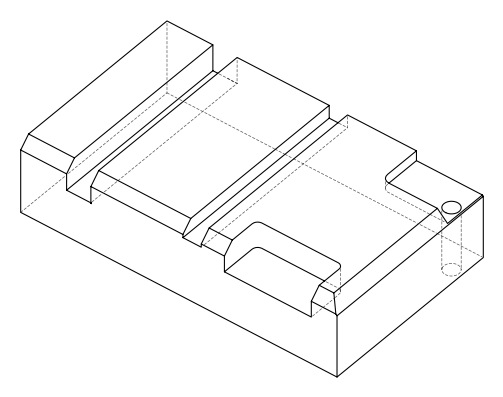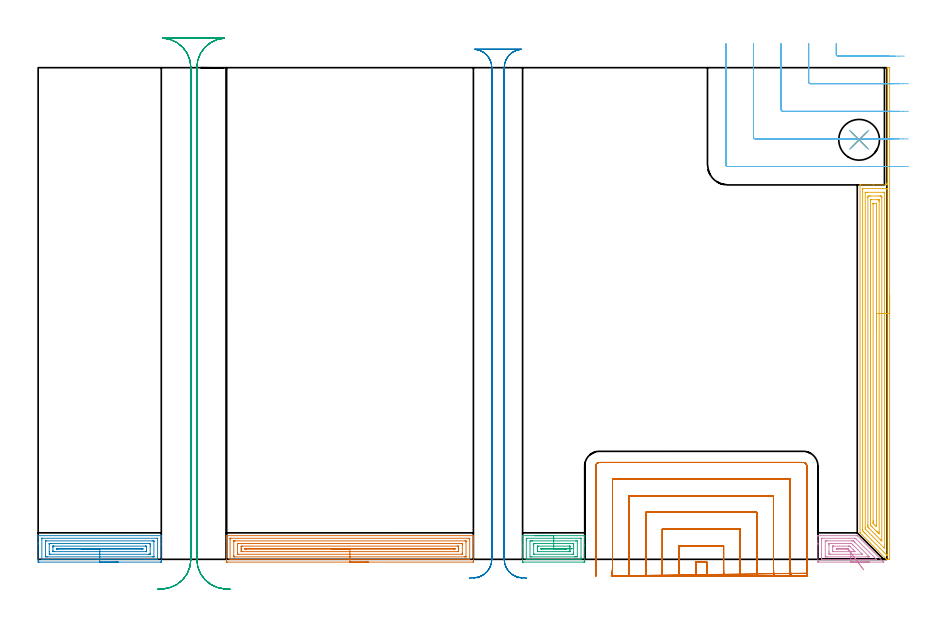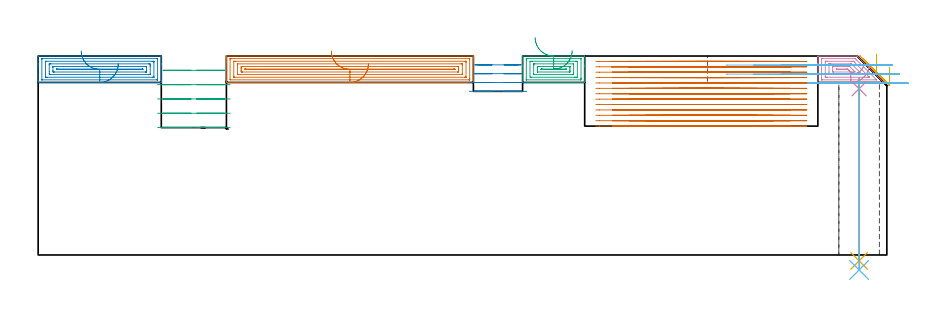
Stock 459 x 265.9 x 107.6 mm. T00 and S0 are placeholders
(PLAN: 12 operations, 7 tool changes, 82.8 min)
(1 AREA_MILL | FG_CHAMFER_SURFACE | UGT0205_001 | 6.59 min | 15101 mm3)
(2 AREA_MILL_1 | FG_CHAMFER_SURFACE_1 | UGT0205_001 | 3.37 min | 7537 mm3)
(3 AREA_MILL_2 | FG_CHAMFER_SURFACE_2 | UGT0205_001 | 1.79 min | 4876 mm3)
(4 AREA_MILL_3 | FG_CHAMFER_SURFACE_3 | UGT0205_001 | 1.55 min | 4523 mm3)
(5 AREA_MILL_4 | FG_CHAMFER_SURFACE_4 | UGT0205_001 | 10.22 min | 31798 mm3)
(6 MILL_CORNER_NOTCH_RECTANGULAR | CORNER_NOTCH_RECTANGULAR | UGT0201_135 | Follow Part, ap 4.975, ae 75% | 3.35 min | 83076 mm3)
(7 MILL_SLOT | SLOT_PARTIAL_RECTANGULAR | NXT0201_011 | Follow Part, ap 3, ae 75% | 43.35 min | 276678 mm3)
(8 MILL_RECTANGULAR_SLOT | SLOT_RECTANGULAR | UGT0201_135 | Follow Part, ap 4.975, ae 75% | 5.01 min | 133633 mm3)
(9 MILL_RECTANGULAR_SLOT_1 | SLOT_RECTANGULAR_1 | UGT0201_004 | Follow Part, ap 8, ae 75% | 6.75 min | 360785 mm3)
(10 SPOT_DRILL | STEP1HOLE | NXT0321_9005460120000 | 0.05 min | 176 mm3)
(11 DRILL_THROUGH_HOLE_INTO_CENTER | STEP1HOLE | NXT0301_065 | 0.4 min | 6279 mm3)
(12 DRILL_TO_ENLARGE_THROUGH_HOLE | STEP1HOLE | UGT0301_053 | 0.42 min | 28818 mm3)
(TOOL UGT0205_001 | Chamfer Mill 20 x 3 x 45 deg. | D20 FL50 Z2)
(TOOL UGT0201_135 | Carbide End Mill 19.9 | D19.9 FL30 Z4)
(TOOL NXT0201_011 | ENDMILL 12mm [2P460-1200-NA 1630] | D12 FL38 Z6)
(TOOL UGT0201_004 | End Mill 32 mm | D32 FL53 Z6)
(TOOL NXT0321_9005460120000 | NC Spot Drill, 142deg, 12mm, Carbide, Uncoated | D12 PA142 FL30 Z2)
(TOOL NXT0301_065 | Carbide Drill 9.4mm [860.1-0940-075A1-MM 2214] | D9.4 PA140 FL98 Z2)
(TOOL UGT0301_053 | Twist Drill 22 mm | D22 PA118 FL150 Z2)
(OP 1 AREA_MILL)
G17 G21 G94 G90
T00 M6
G54
G17 G0 G90 X178.6 Y-1.5 S1061 M3
G43 Z117.6 H0
Z103.3
G94 G1 X178.562 Z102.428 F250.
X178.448 Z101.564
X178.259 Z100.712
X177.997 Z99.88
X177.663 Z99.074
X177.26 Z98.3
X176.792 Z97.564
X176.26 Z96.872
X175.671 Z96.229
X175.028 Z95.64
X174.336 Z95.109
X173.6 Z94.64
X172.826 Z94.237
X172.02 Z93.903
X171.188 Z93.641
X170.337 Z93.452
X169.472 Z93.338
X168.6 Z93.3
X102.43
X102.046 Y-1.497 Z93.302
X101.81 Y-1.492 Z93.306
X101.8 Y-1.253 Z93.544
Y9.635 Z104.43
Y11.044 Z105.84
Y11.406 Z106.201
Y12.13 Z106.929
Y12.384 Z107.184
X101.807 Y12.774 Z107.565
X101.809 Y12.797 Z107.588
X101.983 Y12.8 Z107.6
X235.217
X235.391 Y12.797 Z107.588
X235.393 Y12.774 Z107.565
X235.4 Y12.384 Z107.184
Y12.13 Z106.929
Y11.406 Z106.201
Y10.159 Z104.956
Y8.749 Z103.545
Y-0.991 Z93.806
X235.398 Y-1.255 Z93.543
X235.39 Y-1.492 Z93.306
X235.152 Y-1.499 Z93.299
X168.6 Y-1.5 Z93.3
Y-0.086 Z94.714
X104.197 Y-0.085 Z94.715
X103.81 Y-0.071 Z94.729
X103.805 Y0.047 Z94.847
X103.801 Y0.308 Z95.108
Y10.933 Z105.733
X103.81 Y11.348 Z106.148
X103.817 Y11.38 Z106.18
X103.837 Y11.382 Z106.182
X103.891 Y11.385 Z106.185
X104. Y11.386 Z106.186
X104.218
X233.003 Y11.385 Z106.185
X233.39 Y11.371 Z106.171
X233.395 Y11.253 Z106.053
X233.399 Y10.992 Z105.792
Y0.367 Z95.167
X233.39 Y-0.048 Z94.752
X233.383 Y-0.08 Z94.72
X233.363 Y-0.082 Z94.718
X233.309 Y-0.085 Z94.715
X233.2 Y-0.086 Z94.714
X232.982
X168.6
Y1.328 Z96.128
X106.347 Y1.329 Z96.129
X106.007 Y1.33 Z96.13
X105.894 Y1.332 Z96.132
X105.812 Y1.335 Z96.135
X105.806 Y1.461 Z96.261
X105.802 Y1.665 Z96.465
X105.8 Y1.87 Z96.67
X105.801 Y9.839 Z104.639
X105.805 Y9.907 Z104.707
X105.81 Y9.957 Z104.757
X105.839 Y9.965 Z104.765
X106.007 Y9.968 Z104.768
X106.561 Y9.971 Z104.771
X230.854 Y9.972 Z104.772
X231.193 Y9.971 Z104.771
X231.307 Y9.968 Z104.768
X231.388 Y9.965 Z104.765
X231.394 Y9.839 Z104.639
X231.398 Y9.635 Z104.435
X231.4 Y9.431 Z104.231
X231.399 Y1.461 Z96.261
X231.396 Y1.393 Z96.193
X231.39 Y1.343 Z96.143
X231.361 Y1.335 Z96.135
X231.193 Y1.332 Z96.132
X230.639 Y1.329 Z96.129
X168.6 Y1.328 Z96.128
Y2.743 Z97.543
X108.495
X107.921 Y2.744 Z97.544
X107.863 Y2.745 Z97.545
X107.823 Y2.749 Z97.549
X107.81 Y2.754 Z97.554
X107.807 Y2.777 Z97.577
X107.802 Y2.995 Z97.795
X107.8 Y3.431 Z98.231
Y7.859 Z102.659
X107.803 Y8.304 Z103.104
X107.808 Y8.524 Z103.324
X107.81 Y8.546 Z103.346
X107.83 Y8.55 Z103.35
X107.889 Y8.554 Z103.354
X107.99 Y8.557 Z103.357
X228.705
X229.279 Y8.556 Z103.356
X229.337 Y8.555 Z103.355
X229.377 Y8.551 Z103.351
X229.39 Y8.546 Z103.346
X229.393 Y8.523 Z103.323
X229.398 Y8.305 Z103.105
X229.4 Y7.869 Z102.669
Y3.441 Z98.241
X229.397 Y2.996 Z97.796
X229.392 Y2.776 Z97.576
X229.39 Y2.754 Z97.554
X229.371 Y2.75 Z97.55
X229.311 Y2.746 Z97.546
X229.21 Y2.743 Z97.543
X168.6
Y4.157 Z98.957
X110.478 Y4.158 Z98.958
X110.311 Y4.159 Z98.959
X109.979 Y4.164 Z98.964
X109.81 Y4.173 Z98.973
X109.806 Y4.226 Z99.026
X109.804 Y4.322 Z99.122
X109.8 Y4.993 Z99.793
Y5.207 Z100.007
Y5.878 Z100.678
Y6.093 Z100.893
X109.803 Y6.761 Z101.561
X109.81 Y6.978 Z101.778
X109.821 Y7.136 Z101.936
X110.145 Y7.141 Z101.941
X110.312 Y7.143 Z101.943
X226.722 Y7.142 Z101.942
X226.889 Y7.141 Z101.941
X227.221 Y7.136 Z101.936
X227.39 Y7.127 Z101.927
X227.394 Y7.074 Z101.874
X227.396 Y6.978 Z101.778
X227.4 Y6.308 Z101.108
Y6.093 Z100.893
Y5.422 Z100.222
Y5.207 Z100.007
X227.397 Y4.54 Z99.34
X227.39 Y4.322 Z99.122
X227.379 Y4.164 Z98.964
X227.055 Y4.159 Z98.959
X226.888 Y4.158 Z98.958
X168.6 Y4.157 Z98.957
Y5.571 Z100.371
X112.633 Y5.572 Z100.372
X112.266 Y5.574 Z100.374
X111.891 Y5.578 Z100.378
X111.81 Y5.584 Z100.384
X111.804 Y5.665 Z100.465
X111.81 Y5.712 Z100.512
X111.813 Y5.722 Z100.522
X111.828 Y5.724 Z100.524
X111.917 Y5.727 Z100.527
X112.107 Y5.729 Z100.529
X112.266
X224.775 Y5.728 Z100.528
X224.934 Y5.727 Z100.527
X225.309 Y5.722 Z100.522
X225.39 Y5.716 Z100.516
X225.397 Y5.635 Z100.435
X225.392 Y5.589 Z100.389
X225.388 Y5.577 Z100.377
X225.382 Y5.575 Z100.375
X225.358 Y5.573 Z100.373
X225.255 Y5.572 Z100.372
X224.934 Y5.571 Z100.371
X168.6
X167.728 Z100.409
X166.864 Z100.523
X166.012 Z100.712
X165.18 Z100.974
X164.374 Z101.308
X163.6 Z101.711
X162.864 Z102.18
X162.172 Z102.711
X161.529 Z103.3
X160.94 Z103.943
X160.409 Z104.635
X159.94 Z105.371
X159.537 Z106.145
X159.203 Z106.951
X158.941 Z107.783
X158.752 Z108.635
X158.638 Z109.5
X158.6 Z110.371
G0 Z117.6
M5
M2
(OP 2 AREA_MILL_1)
G17 G21 G94 G90
T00 M6
G54
G17 G0 G90 X43.3 Y-1.5 S1061 M3
G43 Z117.6 H0
Z103.3
G94 G1 X43.262 Z102.428 F250.
X43.148 Z101.564
X42.959 Z100.712
X42.697 Z99.88
X42.363 Z99.074
X41.96 Z98.3
X41.491 Z97.564
X40.96 Z96.872
X40.371 Z96.229
X39.728 Z95.64
X39.036 Z95.109
X38.3 Z94.64
X37.526 Z94.237
X36.72 Z93.903
X35.888 Z93.641
X35.036 Z93.452
X34.172 Z93.338
X33.3 Z93.3
X0.516 Y-1.499 Z93.301
X0.014 Y-1.493 Z93.303
X0.007 Y-1.491 Z93.305
X0.003 Y-0.991 Z93.805
X0. Y-0.476 Z94.32
Y7.864 Z102.658
Y8.604 Z103.402
Y8.749 Z103.547
X0.001 Y12.635 Z107.433
X0.01 Y12.795 Z107.593
X0.073 Y12.8 Z107.6
X66.527
X66.59 Y12.795 Z107.593
X66.6 Y12.633 Z107.431
Y8.604 Z103.402
Y7.864 Z102.658
Y-0.622 Z94.174
X66.597 Y-0.991 Z93.805
X66.593 Y-1.491 Z93.305
X66.586 Y-1.493 Z93.303
X66.084 Y-1.5 Z93.3
X33.3
Y-0.086 Z94.714
X2.268
X2.075 Y-0.083 Z94.717
X2.028 Y-0.081 Z94.719
X2.012 Y-0.079 Z94.721
X2.009 Y-0.067 Z94.733
X2.003 Y-0.023 Z94.777
X2.001 Y0.02 Z94.82
Y11.096 Z105.896
X2.004 Y11.288 Z106.088
X2.009 Y11.357 Z106.157
X2.013 Y11.38 Z106.18
X2.019 Y11.381 Z106.181
X2.072 Y11.384 Z106.184
X2.288 Y11.386 Z106.186
X2.308
X64.332
X64.525 Y11.383 Z106.183
X64.572 Y11.381 Z106.181
X64.588 Y11.379 Z106.179
X64.591 Y11.367 Z106.167
X64.597 Y11.323 Z106.123
X64.599 Y11.28 Z106.08
Y0.204 Z95.004
X64.596 Y0.012 Z94.812
X64.591 Y-0.057 Z94.743
X64.587 Y-0.08 Z94.72
X64.581 Y-0.081 Z94.719
X64.528 Y-0.084 Z94.716
X64.312 Y-0.086 Z94.714
X64.292
X33.3
Y1.328 Z96.128
X4.946 Y1.329 Z96.129
X4.396 Y1.33 Z96.13
X4.06 Y1.334 Z96.134
X4.022 Y1.335 Z96.135
X4.009 Y1.485 Z96.285
X4.002 Y1.605 Z96.405
X4. Y1.665 Z96.465
Y1.725 Z96.525
X4.001 Y9.755 Z104.555
X4.005 Y9.875 Z104.675
X4.01 Y9.953 Z104.753
X4.023 Y9.965 Z104.765
X4.06 Y9.966 Z104.766
X4.61 Y9.971 Z104.771
X61.654
X62.204 Y9.97 Z104.77
X62.54 Y9.966 Z104.766
X62.578 Y9.965 Z104.765
X62.591 Y9.815 Z104.615
X62.598 Y9.695 Z104.495
X62.6 Y9.635 Z104.435
Y9.575 Z104.375
X62.599 Y1.545 Z96.345
X62.595 Y1.425 Z96.225
X62.59 Y1.347 Z96.147
X62.577 Y1.335 Z96.135
X62.54 Y1.334 Z96.134
X61.99 Y1.329 Z96.129
X33.3 Y1.328 Z96.128
Y2.743 Z97.543
X6.718
X6.525 Y2.744 Z97.544
X6.024 Y2.75 Z97.55
X6.003 Y3.266 Z98.066
X6. Y4.322 Z99.122
Y8.223 Z103.023
X6.001 Y8.402 Z103.202
X6.003 Y8.492 Z103.292
X6.007 Y8.536 Z103.336
X6.011 Y8.551 Z103.351
X6.029 Y8.553 Z103.353
X6.718 Y8.557 Z103.357
X6.911
X59.882
X60.075 Y8.556 Z103.356
X60.576 Y8.55 Z103.35
X60.597 Y8.034 Z102.834
X60.599 Y7.864 Z102.664
X60.6 Y7.146 Z101.946
Y3.077 Z97.877
X60.599 Y2.898 Z97.698
X60.597 Y2.808 Z97.608
X60.593 Y2.764 Z97.564
X60.589 Y2.749 Z97.549
X60.571 Y2.747 Z97.547
X59.882 Y2.743 Z97.543
X59.689
X33.3
Y4.157 Z98.957
X8.655
X8.49 Y4.158 Z98.958
X8.326 Y4.16 Z98.96
X8.01 Y4.165 Z98.965
X8.007 Y4.322 Z99.122
X8.001 Y4.811 Z99.611
X8. Y6.583 Z101.383
X8.003 Y6.978 Z101.778
X8.007 Y7.101 Z101.901
X8.01 Y7.129 Z101.929
X8.016 Y7.136 Z101.936
X8.051 Y7.138 Z101.938
X8.161 Y7.141 Z101.941
X8.326 Y7.143 Z101.943
X8.49
X57.945
X58.11 Y7.142 Z101.942
X58.274 Y7.14 Z101.94
X58.59 Y7.135 Z101.935
X58.593 Y6.978 Z101.778
X58.599 Y6.489 Z101.289
X58.6 Y4.717 Z99.517
X58.597 Y4.322 Z99.122
X58.593 Y4.199 Z98.999
X58.59 Y4.171 Z98.971
X58.584 Y4.164 Z98.964
X58.549 Y4.162 Z98.962
X58.439 Y4.159 Z98.959
X58.274 Y4.157 Z98.957
X58.11
X33.3
Y5.571 Z100.371
X10.263 Y5.572 Z100.372
X10.184 Y5.573 Z100.373
X10.028 Y5.578 Z100.378
X10.009 Y5.582 Z100.382
X10.005 Y5.59 Z100.39
X10.002 Y5.613 Z100.413
Y5.65 Z100.45
X10.006 Y5.702 Z100.502
X10.009 Y5.717 Z100.517
X10.028 Y5.722 Z100.522
X10.105 Y5.725 Z100.525
X10.263 Y5.728 Z100.528
X11.149 Y5.729 Z100.529
X56.337 Y5.728 Z100.528
X56.416 Y5.727 Z100.527
X56.572 Y5.722 Z100.522
X56.591 Y5.718 Z100.518
X56.595 Y5.71 Z100.51
X56.598 Y5.687 Z100.487
Y5.65 Z100.45
X56.594 Y5.598 Z100.398
X56.591 Y5.583 Z100.383
X56.572 Y5.578 Z100.378
X56.495 Y5.575 Z100.375
X56.337 Y5.572 Z100.372
X55.973 Y5.571 Z100.371
X33.3
X32.428 Z100.409
X31.563 Z100.523
X30.712 Z100.712
X29.88 Z100.974
X29.074 Z101.308
X28.3 Z101.711
X27.564 Z102.18
X26.872 Z102.711
X26.229 Z103.3
X25.64 Z103.943
X25.108 Z104.635
X24.64 Z105.371
X24.237 Z106.145
X23.903 Z106.951
X23.641 Z107.783
X23.452 Z108.635
X23.338 Z109.5
X23.3 Z110.371
G0 Z117.6
M5
M2
(OP 3 AREA_MILL_2)
G17 G21 G94 G90
T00 M6
G54
G17 G0 G90 X268.8 Y12.8 S1061 M3
G43 Z117.6 H0
G94 G1 X268.838 Z116.728 F250.
X268.952 Z115.863
X269.141 Z115.012
X269.403 Z114.18
X269.737 Z113.374
X270.14 Z112.6
X270.608 Z111.864
X271.14 Z111.172
X271.729 Z110.529
X272.372 Z109.94
X273.064 Z109.408
X273.8 Z108.94
X274.574 Z108.537
X275.38 Z108.203
X276.212 Z107.941
X277.064 Z107.752
X277.928 Z107.638
X278.8 Z107.6
X295.572
X295.59 Y12.795 Z107.594
X295.6 Y12.735 Z107.534
Y7.808 Z102.607
Y6.978 Z101.772
X295.599 Y-0.991 Z93.804
X295.597 Y-1.459 Z93.336
X295.593 Y-1.491 Z93.305
X295.131 Y-1.5 Z93.3
X262.469
X262.088 Y-1.494 Z93.302
X262.01 Y-1.491 Z93.305
X262. Y-1.406 Z93.389
Y6.978 Z101.772
Y7.808 Z102.607
X262.001 Y12.737 Z107.536
X262.01 Y12.795 Z107.594
X262.028 Y12.8 Z107.6
X278.8
Y11.386 Z106.186
X293.385
X293.57 Y11.381 Z106.181
X293.587 Y11.379 Z106.179
X293.592 Y11.369 Z106.169
X293.598 Y11.345 Z106.145
X293.6 Y11.322 Z106.122
Y11.296 Z106.096
Y0.78 Z95.58
X293.598 Y0.546 Z95.346
X293.59 Y0.309 Z95.109
X293.571 Y-0.079 Z94.721
X293.365 Y-0.085 Z94.715
X293.345 Y-0.086 Z94.714
X264.215
X264.03 Y-0.081 Z94.719
X264.013 Y-0.079 Z94.721
X264.008 Y-0.069 Z94.731
X264.002 Y-0.045 Z94.755
X264. Y-0.022 Z94.778
Y0.004 Z94.804
Y10.52 Z105.32
X264.002 Y10.754 Z105.554
X264.01 Y10.992 Z105.792
X264.029 Y11.379 Z106.179
X264.235 Y11.385 Z106.185
X264.255 Y11.386 Z106.186
X278.8
Y9.972 Z104.772
X290.717 Y9.971 Z104.771
X291.267 Y9.969 Z104.769
X291.6 Y9.964 Z104.764
Y1.336 Z96.136
X291.051 Y1.33 Z96.13
X290.717 Y1.329 Z96.129
X290.17 Y1.328 Z96.128
X266.883 Y1.329 Z96.129
X266.333 Y1.331 Z96.131
X266. Y1.336 Z96.136
Y9.964 Z104.764
X266.549 Y9.97 Z104.77
X266.883 Y9.971 Z104.771
X267.43 Y9.972 Z104.772
X278.8
Y8.557 Z103.357
X289.383
X289.503 Y8.555 Z103.355
X289.562 Y8.553 Z103.353
X289.585 Y8.551 Z103.351
X289.59 Y8.535 Z103.335
X289.599 Y8.1 Z102.9
X289.6 Y3.671 Z98.471
X289.599 Y3.436 Z98.236
X289.595 Y2.791 Z97.591
X289.59 Y2.75 Z97.55
X289.556 Y2.748 Z97.548
X289.47 Y2.745 Z97.545
X289.297 Y2.743 Z97.543
X288.951
X268.217
X268.097 Y2.745 Z97.545
X268.038 Y2.747 Z97.547
X268.015 Y2.749 Z97.549
X268.01 Y2.765 Z97.565
X268.001 Y3.2 Z98.
X268. Y7.629 Z102.429
X268.001 Y7.864 Z102.664
X268.005 Y8.509 Z103.309
X268.01 Y8.55 Z103.35
X268.044 Y8.552 Z103.352
X268.13 Y8.555 Z103.355
X268.303 Y8.557 Z103.357
X268.649
X278.8
Y7.143 Z101.943
X287.35
X287.46 Y7.141 Z101.941
X287.547 Y7.138 Z101.938
X287.591 Y7.134 Z101.934
X287.593 Y7.116 Z101.916
X287.597 Y6.978 Z101.778
X287.6 Y6.563 Z101.363
Y5.677 Z100.477
Y4.792 Z99.592
X287.597 Y4.322 Z99.122
X287.594 Y4.218 Z99.018
X287.591 Y4.172 Z98.972
X287.514 Y4.164 Z98.964
X287.348 Y4.159 Z98.959
X287.186 Y4.158 Z98.958
X270.25 Y4.157 Z98.957
X270.14 Y4.159 Z98.959
X270.053 Y4.162 Z98.962
X270.009 Y4.166 Z98.966
X270.007 Y4.184 Z98.984
X270.003 Y4.322 Z99.122
X270. Y4.737 Z99.537
Y5.623 Z100.423
Y6.508 Z101.308
X270.003 Y6.978 Z101.778
X270.006 Y7.082 Z101.882
X270.009 Y7.128 Z101.928
X270.086 Y7.136 Z101.936
X270.252 Y7.141 Z101.941
X270.414 Y7.142 Z101.942
X278.8 Y7.143 Z101.943
Y5.729 Z100.529
X285.421 Y5.728 Z100.528
X285.499 Y5.727 Z100.527
X285.551 Y5.725 Z100.525
X285.586 Y5.722 Z100.522
X285.59 Y5.709 Z100.509
X285.594 Y5.65 Z100.45
X285.592 Y5.591 Z100.391
X285.59 Y5.579 Z100.379
X285.576 Y5.578 Z100.378
X285.421 Y5.574 Z100.374
X285.058 Y5.571 Z100.371
X284.901
X272.179 Y5.572 Z100.372
X272.101 Y5.573 Z100.373
X272.049 Y5.575 Z100.375
X272.014 Y5.578 Z100.378
X272.01 Y5.591 Z100.391
X272.006 Y5.65 Z100.45
X272.008 Y5.709 Z100.509
X272.01 Y5.721 Z100.521
X272.024 Y5.722 Z100.522
X272.179 Y5.726 Z100.526
X272.543 Y5.729 Z100.529
X272.7
X278.8
X279.672 Z100.567
X280.536 Z100.681
X281.388 Z100.87
X282.22 Z101.132
X283.026 Z101.466
X283.8 Z101.869
X284.536 Z102.337
X285.228 Z102.868
X285.871 Z103.458
X286.46 Z104.101
X286.992 Z104.793
X287.46 Z105.529
X287.863 Z106.303
X288.197 Z107.109
X288.459 Z107.941
X288.648 Z108.792
X288.762 Z109.657
X288.8 Z110.529
G0 Z117.6
M5
M2
(OP 4 AREA_MILL_3)
G17 G21 G94 G90
T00 M6
G54
G17 G0 G90 X449.5 Y-1.5 S1061 M3
G43 Z117.6 H0
Z103.3
G94 G1 X449.462 Z102.428 F250.
X449.348 Z101.564
X449.159 Z100.712
X448.897 Z99.88
X448.563 Z99.074
X448.16 Z98.3
X447.692 Z97.564
X447.16 Z96.872
X446.571 Z96.229
X445.928 Z95.64
X445.236 Z95.108
X444.5 Z94.64
X443.726 Z94.237
X442.92 Z93.903
X442.088 Z93.641
X441.237 Z93.452
X440.372 Z93.338
X439.5 Z93.3
X422.218
X421.837 Y-1.495 Z93.302
X421.71 Y-1.491 Z93.305
X421.7 Y-1.359 Z93.437
Y7.864 Z102.658
Y8.599 Z103.397
Y8.749 Z103.547
X421.701 Y12.629 Z107.427
X421.71 Y12.795 Z107.593
X421.775 Y12.8 Z107.6
X442.602
X443.005 Y12.798 Z107.587
X443.06 Y12.74 Z107.539
X443.066 Y12.734 Z107.533
X457.077 Y-1.277 Z93.522
X457.23 Y-1.434 Z93.363
X457.283 Y-1.493 Z93.303
X457.077 Y-1.5 Z93.3
X439.5
Y-0.086 Z94.714
X423.991 Y-0.085 Z94.715
X423.774 Y-0.084 Z94.716
X423.722 Y-0.081 Z94.719
X423.715 Y-0.08 Z94.72
X423.71 Y-0.065 Z94.735
X423.706 Y0.005 Z94.805
X423.702 Y0.198 Z94.998
X423.7 Y1.07 Z95.87
Y10.811 Z105.611
X423.702 Y11.102 Z105.902
X423.706 Y11.295 Z106.095
X423.71 Y11.365 Z106.165
X423.715 Y11.38 Z106.18
X423.722 Y11.381 Z106.181
X423.774 Y11.384 Z106.184
X423.991 Y11.386 Z106.186
X441.736 Y11.385 Z106.185
X441.947 Y11.379 Z106.179
X442.368 Y10.974 Z105.774
X442.602 Y10.747 Z105.547
X453.237 Y0.113 Z94.913
X453.349 Y-0.003 Z94.797
X453.367 Y-0.025 Z94.775
X453.404 Y-0.079 Z94.721
X453.237 Y-0.085 Z94.715
X453.216
X439.5 Y-0.086 Z94.714
Y1.328 Z96.128
X426.65 Y1.329 Z96.129
X426.099 Y1.33 Z96.13
X425.763 Y1.334 Z96.134
X425.725 Y1.335 Z96.135
X425.71 Y1.476 Z96.276
X425.703 Y1.602 Z96.402
X425.701 Y1.665 Z96.465
Y9.761 Z104.561
X425.705 Y9.888 Z104.688
X425.71 Y9.966 Z104.766
X425.723 Y9.968 Z104.768
X425.763 Y9.969 Z104.769
X426.313 Y9.971 Z104.771
X426.65 Y9.972 Z104.772
X439.943 Y9.971 Z104.771
X440.495 Y9.969 Z104.769
X440.829 Y9.964 Z104.764
X440.933 Y9.956 Z104.756
X441.043 Y9.851 Z104.651
X441.264 Y9.635 Z104.435
X441.716 Y9.185 Z103.985
X449.235 Y1.665 Z96.465
X449.378 Y1.521 Z96.321
X449.489 Y1.405 Z96.205
X449.552 Y1.337 Z96.137
X449.479 Y1.335 Z96.135
X449.141 Y1.33 Z96.13
X448.805 Y1.329 Z96.129
X448.256 Y1.328 Z96.128
X439.5
Y2.743 Z97.543
X428.422
X428.228 Y2.744 Z97.544
X427.726 Y2.75 Z97.55
X427.704 Y3.268 Z98.068
X427.702 Y3.436 Z98.236
X427.7 Y4.158 Z98.958
Y7.7 Z102.5
Y8.225 Z103.025
X427.702 Y8.405 Z103.205
X427.705 Y8.495 Z103.295
X427.71 Y8.539 Z103.339
X427.714 Y8.551 Z103.351
X427.733 Y8.552 Z103.352
X428.422 Y8.557 Z103.357
X428.614
X439.249
X439.596 Y8.556 Z103.356
X439.769 Y8.553 Z103.353
X439.855 Y8.55 Z103.35
X439.895 Y8.545 Z103.345
X439.943 Y8.502 Z103.302
X440.587 Y7.864 Z102.664
X440.829 Y7.622 Z102.422
X445.261 Y3.19 Z97.99
X445.675 Y2.765 Z97.565
X445.69 Y2.748 Z97.548
X445.677 Y2.747 Z97.547
X445.619 Y2.745 Z97.545
X445.499 Y2.743 Z97.543
X445.261
X439.5
Y4.157 Z98.957
X430.195 Y4.158 Z98.958
X430.03 Y4.159 Z98.959
X429.71 Y4.164 Z98.964
X429.707 Y4.322 Z99.122
X429.701 Y4.815 Z99.615
X429.7 Y6.587 Z101.387
X429.703 Y6.978 Z101.778
X429.707 Y7.101 Z101.901
X429.71 Y7.13 Z101.93
X429.719 Y7.136 Z101.936
X429.755 Y7.139 Z101.939
X429.865 Y7.141 Z101.941
X430.03 Y7.143 Z101.943
X430.195
X438.171
X438.336 Y7.141 Z101.941
X438.665 Y7.136 Z101.936
X438.859 Y7.131 Z101.931
X439.057 Y6.945 Z101.745
X440.829 Y5.173 Z99.973
X441.676 Y4.322 Z99.122
X441.716 Y4.278 Z99.078
X441.774 Y4.164 Z98.964
X440.829 Y4.157 Z98.957
X439.5
X437.962 Y5.578 Z100.378
X437.937 Y5.575 Z100.375
X437.885 Y5.572 Z100.372
X437.806 Y5.571 Z100.371
X437.649
X432.331
X431.967 Y5.572 Z100.372
X431.888 Y5.573 Z100.373
X431.732 Y5.578 Z100.378
X431.708 Y5.581 Z100.381
X431.705 Y5.589 Z100.389
X431.702 Y5.612 Z100.412
Y5.65 Z100.45
X431.706 Y5.703 Z100.503
X431.709 Y5.717 Z100.517
X431.732 Y5.722 Z100.522
X431.809 Y5.726 Z100.526
X431.967 Y5.728 Z100.528
X437.284
X437.652 Y5.725 Z100.525
X437.802 Y5.722 Z100.522
X437.895 Y5.646 Z100.446
X437.953 Y5.589 Z100.389
X437.962 Y5.578 Z100.378
X438.386 Y5.015 Z99.864
X438.835 Y4.419 Z99.413
X439.307 Y3.793 Z99.029
X439.796 Y3.143 Z98.715
X440.301 Y2.474 Z98.473
X440.816 Y1.79 Z98.305
X441.338 Y1.097 Z98.212
X441.863 Y0.401 Z98.195
X442.387 Y-0.294 Z98.254
X442.905 Y-0.983 Z98.389
X443.415 Y-1.659 Z98.598
X443.912 Y-2.318 Z98.881
X444.392 Y-2.955 Z99.234
X444.852 Y-3.565 Z99.655
X445.287 Y-4.144 Z100.142
X445.696 Y-4.686 Z100.689
X446.074 Y-5.188 Z101.294
X446.42 Y-5.646 Z101.952
G0 Z117.6
M5
M2
(OP 5 AREA_MILL_4)
G17 G21 G94 G90
T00 M6
G54
G17 G0 G90 X460.5 Y142.95 S1061 M3
G43 Z117.6 H0
Z101.6
G94 G1 Y142.912 Z100.728 F250.
Y142.798 Z99.864
Y142.609 Z99.012
Y142.347 Z98.18
Y142.013 Z97.374
Y141.61 Z96.6
Y141.142 Z95.864
Y140.61 Z95.172
Y140.021 Z94.529
Y139.378 Z93.94
Y138.686 Z93.408
Y137.95 Z92.94
Y137.176 Z92.537
Y136.37 Z92.203
Y135.538 Z91.941
Y134.687 Z91.752
Y133.822 Z91.638
Y132.95 Z91.6
Y0.382
X460.497 Y0.181 Z91.604
X460.491 Y0.003 Z91.605
X460.371 Y0. Z91.725
X460.192 Z91.903
X460.014 Z92.081
X459.045 Z93.055
X458.792 Y0.01 Z93.304
X458.547 Y0.252 Z93.551
X444.761 Y14.039 Z107.339
X444.52 Y14.284 Z107.574
X444.504 Y14.305 Z107.589
X444.5 Y14.486 Z107.6
Y202.24
X444.504 Y202.49 Z107.59
X444.525 Y202.492 Z107.569
X444.782 Y202.5 Z107.313
X451.873 Z100.226
X459.199 Z92.899
Y202.687
Y202.801
X459.195 Y203.045 Z92.894
X459.193 Y203.084 Z92.892
X459.2 Y203.124 Z92.895
X459.199 Y203.127 Z92.894
Y203.129 Z92.895
Y203.134 Z92.897
X459.2 Y203.57 Z92.9
Y265.719
X459.202 Y265.89 Z92.888
X459.35 Y265.9 Z92.742
X459.859 Z92.241
X460.182 Z91.917
X460.493 Y265.89 Z91.605
X460.5 Y265.82 Z91.6
Y132.95
X459.086 Z93.014
X459.085 Y2.416 Z93.015
X459.081 Y2.251 Z93.019
X459.079 Y2.186 Z93.021
X459.04 Y2.219 Z93.06
X458.991 Y2.264 Z93.109
X458.834 Y2.416 Z93.266
X447.211 Y14.039 Z104.889
X446.754 Y14.498 Z105.346
X446.327 Y14.933 Z105.773
X445.921 Y15.363 Z106.179
X445.915 Y15.782 Z106.185
Y15.827
X445.914 Y200.005 Z106.186
X445.916 Y200.43 Z106.184
X445.918 Y200.481 Z106.182
X445.92 Y200.488 Z106.18
X445.931 Y200.492 Z106.169
X445.971 Y200.496 Z106.129
X446.102 Y200.499 Z105.998
X446.265 Y200.5 Z105.835
X458.64 Z93.46
X458.959 Y200.498 Z93.141
X459.013 Y200.496 Z93.087
X459.069 Y200.49 Z93.031
X459.079 Y200.485 Z93.021
X459.081 Y200.469 Z93.019
X459.083 Y200.423 Z93.017
X459.086 Y200.049 Z93.014
Y132.95
X457.672 Z94.428
X457.671 Y6.574 Z94.429
X457.668 Y6.26 Z94.432
X457.665 Y6.054 Z94.435
X457.662 Y6.048 Z94.438
X457.646 Y6.06 Z94.454
X457.608 Y6.093 Z94.492
X457.542 Y6.157 Z94.558
X457.362 Y6.337 Z94.738
X447.475 Y16.225 Z104.625
X447.393 Y16.308 Z104.707
X447.354 Y16.352 Z104.746
X447.337 Y16.374 Z104.763
X447.335 Y16.409 Z104.765
X447.33 Y16.721 Z104.77
X447.329 Y17.034 Z104.771
Y198.217
X447.33 Y198.374 Z104.77
X447.333 Y198.451 Z104.767
X447.335 Y198.483 Z104.765
X447.366 Y198.492 Z104.734
X447.638 Y198.497 Z104.462
X448.243 Y198.5 Z103.857
X448.522 Z103.578
X457.082 Z95.018
X457.362 Y198.496 Z94.738
X457.641 Y198.49 Z94.459
X457.665 Y198.485 Z94.435
X457.668 Y198.46 Z94.432
X457.67 Y198.405 Z94.43
X457.671 Y198.321 Z94.429
X457.672 Y198.217 Z94.428
Y132.95
X456.257 Z95.843
Y10.686
X456.251 Y9.916 Z95.849
X456.187 Y9.974 Z95.913
X456.022 Y10.133 Z96.078
X455.686 Y10.463 Z96.414
X455.594 Y10.555 Z96.506
X449.406 Y16.743 Z102.694
X448.975 Y17.181 Z103.125
X448.76 Y17.401 Z103.34
X448.75 Y17.615 Z103.35
X448.744 Y18.285 Z103.356
X448.743 Y18.509 Z103.357
Y195.535
X448.747 Y196.202 Z103.353
X448.75 Y196.429 Z103.35
X449.341 Y196.495 Z102.759
X449.406 Y196.497 Z102.694
X450.22 Y196.5 Z101.88
X454.71 Z97.39
X455.526 Y196.497 Z96.574
X455.594 Y196.492 Z96.506
X456.25 Y196.429 Z95.85
X456.256 Y195.759 Z95.844
X456.257 Y195.535 Z95.843
Y132.95
X454.843 Z97.257
Y14.798
X454.841 Y14.039 Z97.259
X454.84 Y13.907 Z97.26
X454.837 Y13.787 Z97.263
X454.71 Y13.9 Z97.39
X454.562 Y14.039 Z97.538
X453.826 Y14.772 Z98.274
X453.665 Y14.933 Z98.435
X450.983 Y17.615 Z101.117
X450.29 Y18.311 Z101.81
X450.193 Y18.414 Z101.907
X450.171 Y18.439 Z101.929
X450.164 Y18.467 Z101.936
X450.161 Y18.509 Z101.939
X450.158 Y18.643 Z101.942
X450.157 Y19.403 Z101.943
Y194.016
X450.16 Y194.286 Z101.94
X450.164 Y194.464 Z101.936
X450.168 Y194.492 Z101.932
X450.175 Y194.494 Z101.925
X450.197 Y194.497 Z101.903
X450.29 Y194.499 Z101.81
X450.429 Y194.5 Z101.671
X453.965 Z98.135
X454.71 Y194.496 Z97.39
X454.816 Y194.493 Z97.284
X454.827 Y194.491 Z97.273
X454.836 Y194.471 Z97.264
X454.839 Y194.331 Z97.261
X454.842 Y194.151 Z97.258
X454.843 Y193.881 Z97.257
Y193.747
Y132.95
X453.429 Z98.671
X453.428 Y18.017 Z98.672
X453.427 Y17.853 Z98.673
X453.425 Y17.722 Z98.675
X453.422 Y17.651 Z98.678
X453.341 Y17.719 Z98.759
X452.942 Y18.11 Z99.158
X452.539 Y18.509 Z99.561
X452.058 Y18.991 Z100.042
X451.65 Y19.403 Z100.45
X451.59 Y19.469 Z100.51
X451.578 Y19.528 Z100.522
X451.575 Y19.65 Z100.525
X451.572 Y19.895 Z100.528
X451.571 Y20.297 Z100.529
Y20.79
Y191.958
X451.573 Y192.449 Z100.527
X451.576 Y192.482 Z100.524
X451.578 Y192.49 Z100.522
X451.59 Y192.493 Z100.51
X451.657 Y192.497 Z100.443
X451.79 Y192.499 Z100.31
X452.058 Y192.5 Z100.042
X452.407 Z99.693
X452.942 Y192.497 Z99.158
X453.297 Y192.493 Z98.803
X453.422 Y192.483 Z98.678
X453.425 Y192.364 Z98.675
X453.427 Y191.958 Z98.673
X453.429 Y191.466 Z98.671
Y191.064
Y132.95
Y132.078 Z98.709
Y131.214 Z98.823
Y130.362 Z99.012
Y129.53 Z99.274
Y128.724 Z99.608
Y127.95 Z100.011
Y127.214 Z100.48
Y126.522 Z101.011
Y125.879 Z101.6
Y125.29 Z102.243
Y124.759 Z102.935
Y124.29 Z103.671
Y123.887 Z104.445
Y123.553 Z105.251
Y123.291 Z106.083
Y123.102 Z106.935
Y122.988 Z107.8
Y122.95 Z108.671
G0 Z117.6
M5
M2
(OP 6 MILL_CORNER_NOTCH_RECTANGULAR)
G17 G21 G94 G90
T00 M6
G54
G17 G0 G90 X431.65 Y278.85 S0 M3
G43 Z117.6 H0
Z102.7
G94 G1 Y275.85 F250.
Y273.139 F500.
G3 X432.639 Y272.15 R0.995
G1 X456.942
X459.942 F250.
G0 Z117.6
X416.725 Y278.85
Z102.7
G1 Y275.85
Y258.214 F500.
G3 X417.714 Y257.225 R0.995
G1 X459.15
X462.15 F250.
G0 Z117.6
X401.8 Y278.85
Z102.7
G1 Y275.85
Y243.29 F500.
G3 X402.79 Y242.3 R0.995
G1 X459.15
X462.15 F250.
G0 Z117.6
X386.875 Y278.85
Z102.7
G1 Y275.85
Y228.365 F500.
G3 X387.865 Y227.375 R0.995
G1 X459.15
X462.15 F250.
G0 Z117.6
X371.95 Y278.85
Z102.7
G1 Y275.85
Y213.44 F500.
G3 X372.94 Y212.45 R0.995
G1 X459.15
X462.15 F250.
G0 Z117.6
X431.65 Y278.85
Z97.8
G1 Y275.85
Y273.139 F500.
G3 X432.639 Y272.15 R0.995
G1 X460.542
X463.542 F250.
G0 Z117.6
X416.725 Y278.85
Z97.8
G1 Y275.85
Y258.214 F500.
G3 X417.714 Y257.225 R0.995
G1 X462.75
X465.75 F250.
G0 Z117.6
X401.8 Y278.85
Z97.8
G1 Y275.85
Y243.29 F500.
G3 X402.79 Y242.3 R0.995
G1 X462.75
X465.75 F250.
G0 Z117.6
X386.875 Y278.85
Z97.8
G1 Y275.85
Y228.365 F500.
G3 X387.865 Y227.375 R0.995
G1 X462.75
X465.75 F250.
G0 Z117.6
X371.95 Y278.85
Z97.8
G1 Y275.85
Y213.44 F500.
G3 X372.94 Y212.45 R0.995
G1 X462.75
X465.75 F250.
G0 Z117.6
X431.65 Y278.85
Z92.9
G1 Y275.85
Y273.139 F500.
G3 X432.639 Y272.15 R0.995
G1 X465.441
X468.441 F250.
G0 Z117.6
X416.725 Y278.85
Z92.9
G1 Y275.85
Y258.214 F500.
G3 X417.714 Y257.225 R0.995
G1 X467.649
X470.649 F250.
G0 Z117.6
X401.8 Y278.85
Z92.9
G1 Y275.85
Y243.29 F500.
G3 X402.79 Y242.3 R0.995
G1 X467.649
X470.649 F250.
G0 Z117.6
X386.875 Y278.85
Z92.9
G1 Y275.85
Y228.365 F500.
G3 X387.865 Y227.375 R0.995
G1 X467.649
X470.649 F250.
G0 Z117.6
X371.95 Y278.85
Z92.9
G1 Y275.85
Y213.44 F500.
G3 X372.94 Y212.45 R0.995
G1 X467.649
X470.649 F250.
G0 Z117.6
M5
M2
(OP 7 MILL_SLOT)
G17 G21 G94 G90
T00 M6
G54
G17 G0 G90 X361.807 Y-8.999 S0 M3
G43 Z117.6 H1
Z104.685
G94 G1 X361.722 Y-6. F250.
G2 X361.7 Y-4.472 R54. F500.
G1 Y-1.6
X355.6
Y-4.473
G2 X355.578 Y-6. R54.
G1 X355.494 Y-8.999 F250.
X370.828 Y-8.998
X370.726 Y-6.
G2 X370.7 Y-4.472 R45. F500.
G1 Y7.4
X346.6
Y-4.473
G2 X346.574 Y-6. R45.
G1 X346.472 Y-8.998 F250.
X379.86 Y-8.997
X379.732 Y-6.
G2 X379.7 Y-4.472 R36. F500.
G1 Y16.4
X337.6
Y-4.473
G2 X337.568 Y-6. R36.
G1 X337.44 Y-8.997 F250.
X388.913 Y-8.995
X388.743 Y-6.
G2 X388.7 Y-4.472 R27. F500.
G1 Y25.4
X328.6
Y-4.473
G2 X328.557 Y-6. R27.
G1 X328.387 Y-8.995 F250.
X398.02 Y-8.989
X397.765 Y-6.
G2 X397.7 Y-4.472 R18. F500.
G1 Y34.4
X319.6
Y-4.473
G2 X319.535 Y-6. R18.
G1 X319.281 Y-8.989 F250.
X407.34 Y-8.956
X406.831 Y-6.
G2 X406.7 Y-4.472 R9. F500.
G1 Y43.4
X310.6
Y-4.473
G2 X310.469 Y-6. R9.
G1 X309.96 Y-8.956 F250.
X415.7 Y-7.472
Y-4.472
Y50.5 F500.
G3 X413.8 Y52.4 R1.9
G1 X303.5
G3 X301.6 Y50.5 R1.9
G1 Y-4.473
Y-7.473 F250.
G0 X361.798 Y-8.999 Z101.769
G1 X361.719 Y-6.
G2 X361.7 Y-4.576 R54. F500.
G1 Y-1.6
X355.6
Y-4.574
G2 X355.581 Y-6. R54.
G1 X355.502 Y-8.999 F250.
X370.817 Y-8.998
X370.723 Y-6.
G2 X370.7 Y-4.576 R45. F500.
G1 Y7.4
X346.6
Y-4.574
G2 X346.577 Y-6. R45.
G1 X346.482 Y-8.998 F250.
X379.847
X379.728 Y-6.
G2 X379.7 Y-4.576 R36. F500.
G1 Y16.4
X337.6
Y-4.574
G2 X337.572 Y-6. R36.
G1 X337.453 Y-8.998 F250.
X388.896 Y-8.996
X388.738 Y-6.
G2 X388.7 Y-4.576 R27. F500.
G1 Y25.4
X328.6
Y-4.574
G2 X328.562 Y-6. R27.
G1 X328.404 Y-8.996 F250.
X397.994 Y-8.991
X397.756 Y-6.
G2 X397.7 Y-4.576 R18. F500.
G1 Y34.4
X319.6
Y-4.574
G2 X319.543 Y-6. R18.
G1 X319.306 Y-8.991 F250.
X407.288 Y-8.962
X406.813 Y-6.
G2 X406.7 Y-4.576 R9. F500.
G1 Y43.4
X310.6
Y-4.574
G2 X310.486 Y-6. R9.
G1 X310.011 Y-8.962 F250.
X415.7 Y-7.576
Y-4.576
Y50.5 F500.
G3 X413.8 Y52.4 R1.9
G1 X303.5
G3 X301.6 Y50.5 R1.9
G1 Y-4.574
Y-7.574 F250.
G0 X361.704 Y-9. Z98.854
G1 X361.7 Y-6.
Y-5.929 F500.
Y-1.6
X355.6
Y-5.934
Y-6.
X355.596 Y-9. F250.
X370.705
X370.7 Y-6.
Y-5.929 F500.
Y7.4
X346.6
Y-5.934
Y-6.
X346.596 Y-9. F250.
X379.706
X379.7 Y-6.
Y-5.929 F500.
Y16.4
X337.6
Y-5.934
Y-6.
X337.594 Y-9. F250.
X388.708
X388.7 Y-6.
Y-5.929 F500.
Y25.4
X328.6
Y-5.934
Y-6.
X328.593 Y-9. F250.
X397.712
X397.7 Y-6.
Y-5.929 F500.
Y34.4
X319.6
Y-5.934
Y-6.
X319.589 Y-9. F250.
X406.724
X406.7 Y-6.
Y-5.929 F500.
Y43.4
X310.6
Y-5.934
Y-6.
X310.578 Y-9. F250.
X415.7 Y-8.929
Y-5.929
Y50.5 F500.
G3 X413.8 Y52.4 R1.9
G1 X303.5
G3 X301.6 Y50.5 R1.9
G1 Y-5.934
Y-8.934 F250.
G0 X361.7 Y-9. Z95.938
G1 Y-6.
Y-1.6 F500.
X355.6
Y-6.
Y-9. F250.
X370.7
Y-6.
Y7.4 F500.
X346.6
Y-6.
Y-9. F250.
X379.7
Y-6.
Y16.4 F500.
X337.6
Y-6.
Y-9. F250.
X388.7
Y-6.
Y25.4 F500.
X328.6
Y-6.
Y-9. F250.
X397.7
Y-6.
Y34.4 F500.
X319.6
Y-6.
Y-9. F250.
X406.7
Y-6.
Y43.4 F500.
X310.6
Y-6.
Y-9. F250.
X415.7
Y-6.
Y50.5 F500.
G3 X413.8 Y52.4 R1.9
G1 X303.5
G3 X301.6 Y50.5 R1.9
G1 Y-6.
Y-9. F250.
G0 X361.7 Z93.023
G1 Y-6.
Y-1.6 F500.
X355.6
Y-6.
Y-9. F250.
X370.7
Y-6.
Y7.4 F500.
X346.6
Y-6.
Y-9. F250.
X379.7
Y-6.
Y16.4 F500.
X337.6
Y-6.
Y-9. F250.
X388.7
Y-6.
Y25.4 F500.
X328.6
Y-6.
Y-9. F250.
X397.7
Y-6.
Y34.4 F500.
X319.6
Y-6.
Y-9. F250.
X406.7
Y-6.
Y43.4 F500.
X310.6
Y-6.
Y-9. F250.
X415.7
Y-6.
Y50.5 F500.
G3 X413.8 Y52.4 R1.9
G1 X303.5
G3 X301.6 Y50.5 R1.9
G1 Y-6.
Y-9. F250.
G0 X361.7 Z90.108
G1 Y-6.
Y-1.6 F500.
X355.6
Y-6.
Y-9. F250.
X370.7
Y-6.
Y7.4 F500.
X346.6
Y-6.
Y-9. F250.
X379.7
Y-6.
Y16.4 F500.
X337.6
Y-6.
Y-9. F250.
X388.7
Y-6.
Y25.4 F500.
X328.6
Y-6.
Y-9. F250.
X397.7
Y-6.
Y34.4 F500.
X319.6
Y-6.
Y-9. F250.
X406.7
Y-6.
Y43.4 F500.
X310.6
Y-6.
Y-9. F250.
X415.7
Y-6.
Y50.5 F500.
G3 X413.8 Y52.4 R1.9
G1 X303.5
G3 X301.6 Y50.5 R1.9
G1 Y-6.
Y-9. F250.
G0 X361.7 Z87.192
G1 Y-6.
Y-1.6 F500.
X355.6
Y-6.
Y-9. F250.
X370.7
Y-6.
Y7.4 F500.
X346.6
Y-6.
Y-9. F250.
X379.7
Y-6.
Y16.4 F500.
X337.6
Y-6.
Y-9. F250.
X388.7
Y-6.
Y25.4 F500.
X328.6
Y-6.
Y-9. F250.
X397.7
Y-6.
Y34.4 F500.
X319.6
Y-6.
Y-9. F250.
X406.7
Y-6.
Y43.4 F500.
X310.6
Y-6.
Y-9. F250.
X415.7
Y-6.
Y50.5 F500.
G3 X413.8 Y52.4 R1.9
G1 X303.5
G3 X301.6 Y50.5 R1.9
G1 Y-6.
Y-9. F250.
G0 X361.7 Z84.277
G1 Y-6.
Y-1.6 F500.
X355.6
Y-6.
Y-9. F250.
X370.7
Y-6.
Y7.4 F500.
X346.6
Y-6.
Y-9. F250.
X379.7
Y-6.
Y16.4 F500.
X337.6
Y-6.
Y-9. F250.
X388.7
Y-6.
Y25.4 F500.
X328.6
Y-6.
Y-9. F250.
X397.7
Y-6.
Y34.4 F500.
X319.6
Y-6.
Y-9. F250.
X406.7
Y-6.
Y43.4 F500.
X310.6
Y-6.
Y-9. F250.
X415.7
Y-6.
Y50.5 F500.
G3 X413.8 Y52.4 R1.9
G1 X303.5
G3 X301.6 Y50.5 R1.9
G1 Y-6.
Y-9. F250.
G0 X361.7 Z81.362
G1 Y-6.
Y-1.6 F500.
X355.6
Y-6.
Y-9. F250.
X370.7
Y-6.
Y7.4 F500.
X346.6
Y-6.
Y-9. F250.
X379.7
Y-6.
Y16.4 F500.
X337.6
Y-6.
Y-9. F250.
X388.7
Y-6.
Y25.4 F500.
X328.6
Y-6.
Y-9. F250.
X397.7
Y-6.
Y34.4 F500.
X319.6
Y-6.
Y-9. F250.
X406.7
Y-6.
Y43.4 F500.
X310.6
Y-6.
Y-9. F250.
X415.7
Y-6.
Y50.5 F500.
G3 X413.8 Y52.4 R1.9
G1 X303.5
G3 X301.6 Y50.5 R1.9
G1 Y-6.
Y-9. F250.
G0 X361.7 Z78.446
G1 Y-6.
Y-1.6 F500.
X355.6
Y-6.
Y-9. F250.
X370.7
Y-6.
Y7.4 F500.
X346.6
Y-6.
Y-9. F250.
X379.7
Y-6.
Y16.4 F500.
X337.6
Y-6.
Y-9. F250.
X388.7
Y-6.
Y25.4 F500.
X328.6
Y-6.
Y-9. F250.
X397.7
Y-6.
Y34.4 F500.
X319.6
Y-6.
Y-9. F250.
X406.7
Y-6.
Y43.4 F500.
X310.6
Y-6.
Y-9. F250.
X415.7
Y-6.
Y50.5 F500.
G3 X413.8 Y52.4 R1.9
G1 X303.5
G3 X301.6 Y50.5 R1.9
G1 Y-6.
Y-9. F250.
G0 X361.7 Z75.531
G1 Y-6.
Y-1.6 F500.
X355.6
Y-6.
Y-9. F250.
X370.7
Y-6.
Y7.4 F500.
X346.6
Y-6.
Y-9. F250.
X379.7
Y-6.
Y16.4 F500.
X337.6
Y-6.
Y-9. F250.
X388.7
Y-6.
Y25.4 F500.
X328.6
Y-6.
Y-9. F250.
X397.7
Y-6.
Y34.4 F500.
X319.6
Y-6.
Y-9. F250.
X406.7
Y-6.
Y43.4 F500.
X310.6
Y-6.
Y-9. F250.
X415.7
Y-6.
Y50.5 F500.
G3 X413.8 Y52.4 R1.9
G1 X303.5
G3 X301.6 Y50.5 R1.9
G1 Y-6.
Y-9. F250.
G0 X361.7 Z72.615
G1 Y-6.
Y-1.6 F500.
X355.6
Y-6.
Y-9. F250.
X370.7
Y-6.
Y7.4 F500.
X346.6
Y-6.
Y-9. F250.
X379.7
Y-6.
Y16.4 F500.
X337.6
Y-6.
Y-9. F250.
X388.7
Y-6.
Y25.4 F500.
X328.6
Y-6.
Y-9. F250.
X397.7
Y-6.
Y34.4 F500.
X319.6
Y-6.
Y-9. F250.
X406.7
Y-6.
Y43.4 F500.
X310.6
Y-6.
Y-9. F250.
X415.7
Y-6.
Y50.5 F500.
G3 X413.8 Y52.4 R1.9
G1 X303.5
G3 X301.6 Y50.5 R1.9
G1 Y-6.
Y-9. F250.
G0 X361.7 Z69.7
G1 Y-6.
Y-1.6 F500.
X355.6
Y-6.
Y-9. F250.
X370.7
Y-6.
Y7.4 F500.
X346.6
Y-6.
Y-9. F250.
X379.7
Y-6.
Y16.4 F500.
X337.6
Y-6.
Y-9. F250.
X388.7
Y-6.
Y25.4 F500.
X328.6
Y-6.
Y-9. F250.
X397.7
Y-6.
Y34.4 F500.
X319.6
Y-6.
Y-9. F250.
X406.7
Y-6.
Y43.4 F500.
X310.6
Y-6.
Y-9. F250.
X415.7
Y-6.
Y50.5 F500.
G3 X413.8 Y52.4 R1.9
G1 X303.5
G3 X301.6 Y50.5 R1.9
G1 Y-6.
Y-9. F250.
G0 Z117.6
M5
M2
(OP 8 MILL_RECTANGULAR_SLOT)
G17 G21 G94 G90
T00 M6
G54
G17 G0 G90 X259.593 Y-10.11 S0 M3
G43 Z117.6 H0
Z102.825
G94 G1 X257. Y-8.602 F250.
G2 X252.05 Y0. R9.95 F500.
G1 Y265.9
G2 X261.228 Y275.82 R9.95
G1 Y275.85
X236.172
Y275.82
G2 X245.35 Y265.9 R9.95
G1 Y0.
G2 X240.4 Y-8.602 R9.95
G1 X237.806 Y-10.11 F250.
G0 X261.75 Y-10.389 Z98.05
G1 X258.9 Y-9.455
G2 X252.05 Y0. R9.95 F500.
G1 Y265.9
G2 X261.228 Y275.82 R9.95
G1 Y275.85
X236.172
Y275.82
G2 X245.35 Y265.9 R9.95
G1 Y0.
G2 X238.499 Y-9.455 R9.95
G1 X235.648 Y-10.389 F250.
G0 X264.219 Y-10.153 Z93.275
G1 X261.228 Y-9.92
G2 X252.05 Y0. R9.95 F500.
G1 Y265.9
G2 X261.228 Y275.82 R9.95
G1 Y275.85
X236.172
Y275.82
G2 X245.35 Y265.9 R9.95
G1 Y0.
G2 X236.172 Y-9.92 R9.95
G1 X233.181 Y-10.153 F250.
G0 X264.219 Z88.5
G1 X261.228 Y-9.92
G2 X252.05 Y0. R9.95 F500.
G1 Y265.9
G2 X261.228 Y275.82 R9.95
G1 Y275.85
X236.172
Y275.82
G2 X245.35 Y265.9 R9.95
G1 Y0.
G2 X236.172 Y-9.92 R9.95
G1 X233.181 Y-10.153 F250.
G0 Z117.6
M5
M2
(OP 9 MILL_RECTANGULAR_SLOT_1)
G17 G21 G94 G90
T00 M6
G54
G17 G0 G90 X100.676 Y-16.24 S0 M3
G43 Z117.6 H0
Z99.86
G94 G1 X97.773 Y-15.485 F250.
G2 X85.8 Y0. R16. F500.
G1 Y265.9
G2 X100.821 Y281.87 R16.
G1 Y281.9
X67.579
Y281.87
G2 X82.6 Y265.9 R16.
G1 Y0.
G2 X70.634 Y-15.483 R16.
G1 X67.73 Y-16.24 F250.
G0 X103.815 Y-16.154 Z92.12
G1 X100.821 Y-15.97
G2 X85.8 Y0. R16. F500.
G1 Y265.9
G2 X100.821 Y281.87 R16.
G1 Y281.9
X67.579
Y281.87
G2 X82.6 Y265.9 R16.
G1 Y0.
G2 X67.579 Y-15.97 R16.
G1 X64.585 Y-16.154 F250.
G0 X103.815 Z84.38
G1 X100.821 Y-15.97
G2 X85.8 Y0. R16. F500.
G1 Y265.9
G2 X100.821 Y281.87 R16.
G1 Y281.9
X67.579
Y281.87
G2 X82.6 Y265.9 R16.
G1 Y0.
G2 X67.579 Y-15.97 R16.
G1 X64.585 Y-16.154 F250.
G0 X103.815 Z76.64
G1 X100.821 Y-15.97
G2 X85.8 Y0. R16. F500.
G1 Y265.9
G2 X100.821 Y281.87 R16.
G1 Y281.9
X67.579
Y281.87
G2 X82.6 Y265.9 R16.
G1 Y0.
G2 X67.579 Y-15.97 R16.
G1 X64.585 Y-16.154 F250.
G0 X103.815 Z68.9
G1 X100.821 Y-15.97
G2 X85.8 Y0. R16. F500.
G1 Y265.9
G2 X100.821 Y281.87 R16.
G1 Y281.9
X67.579
Y281.87
G2 X82.6 Y265.9 R16.
G1 Y0.
G2 X67.579 Y-15.97 R16.
G1 X64.585 Y-16.154 F250.
G0 Z117.6
M5
M2
(OP 10 SPOT_DRILL)
G17 G21 G94 G90
T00 M6
G54
G17 G0 G90 X444. Y226.9 S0 M3
G43 Z117.6 H0
G94 G81 G98 Z89.9 F250. R95.9
G80
M5
M2
(OP 11 DRILL_THROUGH_HOLE_INTO_CENTER)
G17 G21 G94 G90
T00 M6
G54
G17 G0 G90 X444. Y226.9 S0 M3
G43 Z117.6 H1
G94 G73 G98 Z-3.211 F250. Q8.737 R94.9
G80
M5
M2
(OP 12 DRILL_TO_ENLARGE_THROUGH_HOLE)
G17 G21 G94 G90
T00 M6
G54
G17 G0 G90 X444. Y226.9 S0 M3
G43 Z117.6 H0
G94 G73 G98 Z-8.109 F250. Q20.202 R94.9
G80
M5
M2
